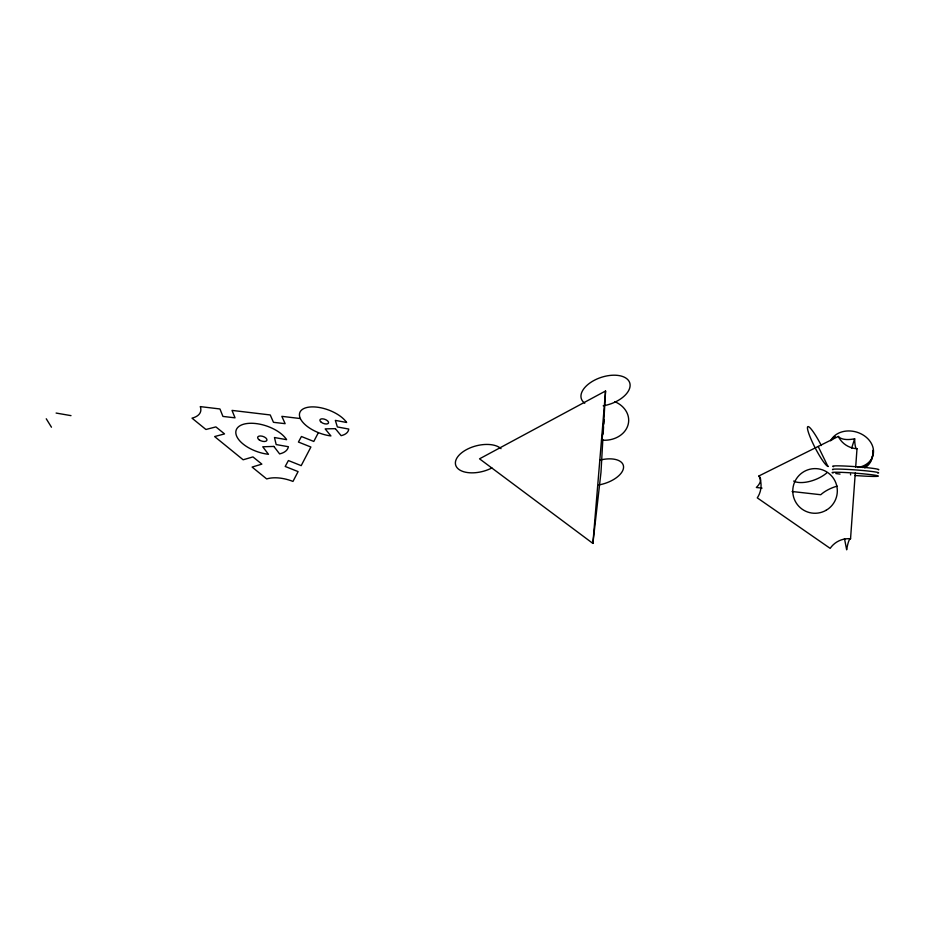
<?xml version="1.0" encoding="UTF-8"?>
<svg xmlns="http://www.w3.org/2000/svg" width="925" height="925" viewBox="0 0 925 925"><rect width="100%" height="100%" fill="white"/><g stroke="black" fill="none" stroke-linecap="round" stroke-linejoin="round"><path stroke-width="1.39" d="M602.834 439.514L600.984 472.351L592.89 543.426L479.532 458.823L605.563 390.986L603.701 424.066M603.146 434.045L603.562 426.668M844.49 538.639L846.664 549.797A22.709 3.607 -86 0 1 850.549 538.743L855.267 473.022M855.671 467.298L857.001 448.729A22.524 3.573 -85.1 0 1 854.642 438.774A22.998 10.88 -22.6 0 1 838.293 436.45L758.951 475.947A22.038 10.418 -19.9 0 1 756.326 487.487L762.05 488.123M592.89 543.426L605.563 390.986M602.036 440.161L603.956 419.649M851.578 448.394L854.642 438.774M318.385 432.634L313.795 441.456L301.434 436.507L298.428 442.046L310.892 447.029L301.192 465.645L288.403 460.546L285.201 466.466L298.093 471.6L292.971 481.428A28.663 15.124 19.3 0 0 266.689 478.942L252.097 467.067L261.868 464.13L252.953 456.915L243.148 459.783L214.623 436.565L224.544 433.906L215.883 426.899L205.928 429.489L191.995 418.146A27.97 13.632 16.7 0 0 200.251 406.607L219.953 408.966L222.925 416.423L235.042 417.834L232.013 410.399L270.239 414.955L273.476 422.32L285.143 423.673L281.836 416.342L300.359 418.551M792.112 491.51L820.741 494.725A21.206 9.412 -21.2 0 1 837.183 486.122M56.113 413.059L70.994 415.637M46.25 418.782L51.465 427.211M818.174 446.463L827.898 466.397M828.43 466.42A22.408 3.284 62.6 0 1 815.052 447.665A22.408 3.284 62.6 0 1 807.895 426.598A22.408 3.284 62.6 0 1 821.331 445.526M857.001 448.729A22.813 22.304 -26.8 0 1 838.293 436.45M758.951 475.947A21.888 21.356 -78.3 0 1 757.286 497.87L830.164 548.363A22.963 22.558 41.6 0 1 850.549 538.743M850.457 474.143A21.992 3.411 -85.6 0 1 850.676 474.93M830.638 440.797A22.478 18.037 15.9 0 1 867.65 438.531A22.478 18.037 15.9 0 1 857.579 467.495M872.31 456.06A22.397 18.003 16 0 1 864.759 467.9M833.587 466.697A23.113 1.272 4.2 0 1 854.423 466.593A23.113 1.272 4.2 0 1 878.415 469.854M833.124 473.01A23.113 1.168 4.3 0 1 851.023 472.86A23.113 1.168 4.3 0 1 878.218 475.947A23.113 1.168 4.3 0 1 854.839 475.485M840.027 474.086A23.113 1.168 4.3 0 1 835.807 473.519M832.951 469.738A23.113 1.226 4.2 0 1 855.845 469.946A23.113 1.226 4.2 0 1 877.837 473.103M826.696 472.999A22.038 10.21 -21.2 0 1 793.662 481.069M872.691 450.44A22.431 18.026 15.9 0 1 862.794 467.553M831.471 440.288A22.431 18.026 15.9 0 1 835.263 436.542M584.773 403.208A25.472 14.083 -18.3 0 1 597.192 378.903A25.472 14.083 -18.3 0 1 629.925 383.54A25.472 14.083 -18.3 0 1 603.192 405.809M599.909 460.118A23.391 11.909 -17.4 0 1 623.554 467.368A23.391 11.909 -17.4 0 1 598.857 484.931M491.903 467.946A24.663 13.216 -14.6 0 1 458.511 469.137A24.663 13.216 -14.6 0 1 468.142 448.775A24.663 13.216 -14.6 0 1 501.026 448.671M614.709 401.647A24.744 20.396 3.1 0 1 627.763 425.778A24.744 20.396 3.1 0 1 601.539 440.115M273.858 446.428L262.746 446.775L268.47 454.291A27.426 13.655 18.7 0 1 236.892 436.704A27.426 13.655 18.7 0 1 253.473 423.338A27.426 13.655 18.7 0 1 286.6 439.676L274.459 437.525L276.17 444.567L288.38 446.717A27.426 13.655 18.7 0 1 279.604 453.897L273.858 446.428M335.359 428.657L325.161 428.888L330.907 435.929A25.888 12.383 20.2 0 1 300.729 419.291A25.888 12.383 20.2 0 1 315.136 406.977A25.888 12.383 20.2 0 1 346.644 422.482L335.336 420.378L337.371 426.957L348.748 429.05A25.888 12.383 20.2 0 1 341.128 435.663L335.359 428.657M321.31 422.309A4.59 2.197 20.2 0 0 328.502 423.06A4.59 2.197 20.2 0 0 322.883 418.852A4.59 2.197 20.2 0 0 321.31 422.309M259.301 439.93A4.856 2.417 18.7 0 0 266.897 440.323A4.856 2.417 18.7 0 0 260.711 435.976A4.856 2.417 18.7 0 0 259.301 439.93M826.025 510.334A22.35 22.258 -62.8 0 0 826.349 471.658A22.35 22.258 -62.8 0 0 792.771 490.828A22.35 22.258 -62.8 0 0 826.025 510.334"/></g></svg>
